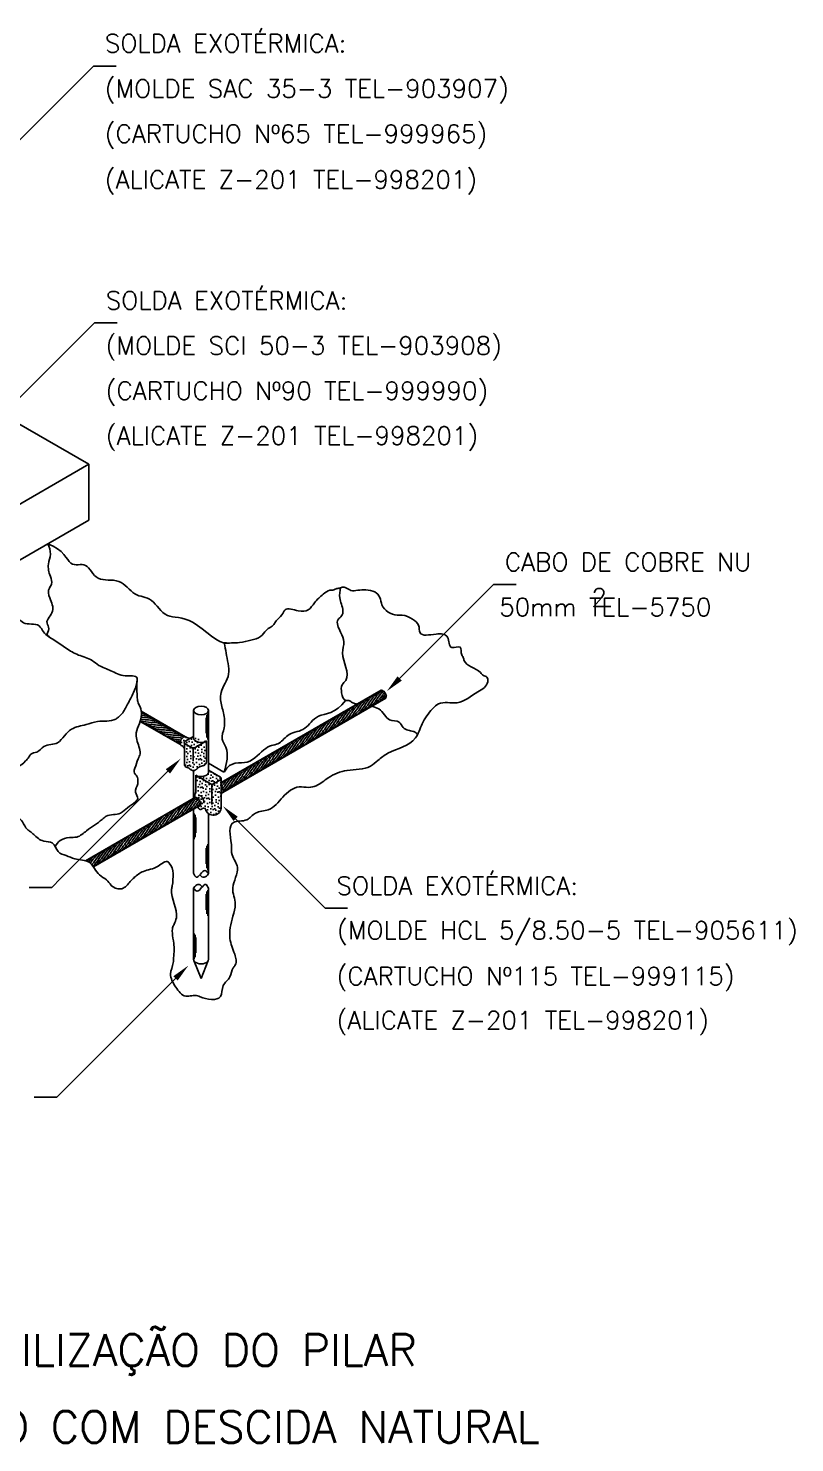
# Model space of a CAD drawing. Header units: millimetres. Extents: x -5512.3 to -5495.6, y -4634.1 to -4617.8.
# Drawn here: x -5504.08 to -5495.6, y -4634.06 to -4618.4 of the extents above; entities that cross this region are included whole.
import ezdxf
from ezdxf.enums import TextEntityAlignment as Align

# ---------------------------------------------------------------- set-up
doc = ezdxf.new("R2010")
doc.units = ezdxf.units.MM
doc.header["$LTSCALE"] = 10
doc.layers.add('Termotécnica', color=7, linetype='Continuous')
doc.styles.add('r140', font='romans.shx')
doc.styles.add('r80', font='romans.shx')

msp = doc.modelspace()

# ---------------------------------------------------------------- hatches: boundary and pattern name
at = {"layer": 'Termotécnica'}
h = msp.add_hatch(dxfattribs=at)
h.set_pattern_fill('STIPPLE', color=2, scale=0.14, angle=30, style=0)
h.set_pattern_definition([(30, (-5511.94362, -4636.17243), (-0.07, 0.1212436), [0, -0.14]), (30, (-5511.90622, -4636.1476), (-0.07, 0.1212436), [0, -0.14]), (30, (-5511.94344, -4636.13353), (-0.07, 0.1212436), [0, -0.14]), (30, (-5511.92797, -4636.09873), (-0.07, 0.1212436), [0, -0.14]), (30, (-5511.96369, -4636.10966), (-0.07, 0.1212436), [0, -0.14]), (30, (-5511.97079, -4636.07496), (-0.07, 0.1212436), [0, -0.14]), (30, (-5512.00037, -4636.06294), (-0.07, 0.1212436), [0, -0.14]), (30, (-5511.96017, -4636.04296), (-0.07, 0.1212436), [0, -0.14]), (30, (-5511.93387, -4636.02131), (-0.07, 0.1212436), [0, -0.14]), (30, (-5511.90252, -4636.04201), (-0.07, 0.1212436), [0, -0.14]), (30, (-5511.87687, -4636.03043), (-0.07, 0.1212436), [0, -0.14]), (30, (-5511.85167, -4636.07408), (-0.07, 0.1212436), [0, -0.14]), (30, (-5511.8651, -4636.10123), (-0.07, 0.1212436), [0, -0.14]), (30, (-5511.90324, -4636.11356), (-0.07, 0.1212436), [0, -0.14]), (30, (-5511.89402, -4636.07913), (-0.07, 0.1212436), [0, -0.14]), (30, (-5511.92844, -4636.06991), (-0.07, 0.1212436), [0, -0.14]), (30, (-5511.83832, -4636.1084), (-0.07, 0.1212436), [0, -0.14])])
edge = h.paths.add_edge_path()
edge.add_arc((-5501.916, -4626.892), 0.0297, 120.2965, 159.1471, ccw=False)
edge.add_ellipse((-5501.961, -4626.821), major_axis=(-0.0274, 0.0474), ratio=0.5774, start_angle=185.404, end_angle=288.8795)
edge.add_line((-5501.944, -4626.791), (-5501.944, -4626.882))
edge = h.paths.add_edge_path()
edge.add_arc((-5502.047, -4626.738), 0.034, 240, 300)
edge.add_line((-5502.03, -4626.767), (-5501.952, -4626.722))
edge.add_arc((-5501.961, -4626.708), 0.017, 300, 360)
edge.add_arc((-5501.961, -4626.708), 0.017, 360, 420)
edge.add_line((-5501.952, -4626.693), (-5502.085, -4626.616))
edge.add_line((-5502.085, -4626.616), (-5502.085, -4626.64))
edge.add_ellipse((-5502.167, -4626.64), major_axis=(-0.0827, 0), ratio=0.5774, start_angle=46.8591, end_angle=180, ccw=False)
edge.add_line((-5502.224, -4626.674), (-5502.064, -4626.767))
edge = h.paths.add_edge_path()
edge.add_arc((-5502.313, -4626.845), 0.0871, -17.9583, 9.999, ccw=False)
edge.add_arc((-5502.141, -4626.931), 0.106, 146.5236, 177.9876)
edge.add_ellipse((-5502.213, -4626.967), major_axis=(-0.0274, 0.0474), ratio=0.5774, start_angle=-197.6337, end_angle=19.2562, ccw=False)
edge.add_line((-5502.195, -4627.017), (-5502.201, -4627.02))
edge.add_arc((-5502.173, -4627.023), 0.0278, 172.859, 310.0622)
edge.add_arc((-5502.138, -4627.057), 0.0213, 27.183, 145.6624, ccw=False)
edge.add_arc((-5502.032, -4627.026), 0.0888, 193.6166, 360.7094)
edge.add_line((-5501.944, -4627.025), (-5501.944, -4626.882))
edge.add_line((-5501.944, -4626.882), (-5501.944, -4626.791))
edge.add_line((-5501.944, -4626.791), (-5501.944, -4626.775))
edge.add_line((-5501.944, -4626.775), (-5501.944, -4626.708))
edge.add_arc((-5501.961, -4626.708), 0.017, 300, 360, ccw=False)
edge.add_line((-5501.952, -4626.722), (-5502.03, -4626.767))
edge.add_arc((-5502.047, -4626.738), 0.034, 240, 300, ccw=False)
edge.add_line((-5502.064, -4626.767), (-5502.224, -4626.674))
edge.add_ellipse((-5502.167, -4626.64), major_axis=(-0.0827, 0), ratio=0.5774, start_angle=43.9042, end_angle=46.8591, ccw=False)
edge.add_line((-5502.227, -4626.673), (-5502.227, -4626.83))
edge = h.paths.add_edge_path()
edge.add_line((-5502.344, -4626.297), (-5502.288, -4626.265))
edge.add_arc((-5502.269, -4626.141), 0.125, 238.1521, 260.9248, ccw=False)
edge.add_ellipse((-5502.361, -4626.296), major_axis=(0.0274, 0.0474), ratio=0.5774, start_angle=2.8835, end_angle=182.1813)
edge.add_arc((-5502.409, -4626.401), 0.0618, 24.0551, 69.0209, ccw=False)
edge.add_line((-5502.352, -4626.376), (-5502.352, -4626.312))
edge.add_arc((-5502.336, -4626.312), 0.017, 120, 180, ccw=False)
edge = h.paths.add_edge_path()
edge.add_line((-5502.25, -4626.262), (-5502.25, -4626.243))
edge.add_line((-5502.25, -4626.243), (-5502.288, -4626.265))
edge.add_line((-5502.288, -4626.265), (-5502.344, -4626.297))
edge.add_arc((-5502.336, -4626.312), 0.017, 120, 180)
edge.add_arc((-5502.336, -4626.312), 0.017, 180, 240)
edge.add_line((-5502.344, -4626.326), (-5502.281, -4626.363))
edge.add_arc((-5502.253, -4626.314), 0.056, 240, 300)
edge.add_line((-5502.225, -4626.363), (-5502.112, -4626.297))
edge.add_ellipse((-5502.167, -4626.262), major_axis=(-0.0827, 0), ratio=0.5774, start_angle=0, end_angle=131.8465, ccw=False)
edge = h.paths.add_edge_path()
edge.add_ellipse((-5502.167, -4626.262), major_axis=(-0.0827, 0), ratio=0.5774, start_angle=131.8465, end_angle=138.1486, ccw=False)
edge.add_line((-5502.112, -4626.297), (-5502.225, -4626.363))
edge.add_arc((-5502.253, -4626.314), 0.056, 240, 300, ccw=False)
edge.add_line((-5502.281, -4626.363), (-5502.344, -4626.326))
edge.add_arc((-5502.336, -4626.312), 0.017, 180, 240, ccw=False)
edge.add_line((-5502.352, -4626.312), (-5502.352, -4626.376))
edge.add_line((-5502.352, -4626.376), (-5502.352, -4626.554))
edge.add_line((-5502.352, -4626.554), (-5502.349, -4626.564))
edge.add_line((-5502.349, -4626.564), (-5502.345, -4626.572))
edge.add_line((-5502.345, -4626.572), (-5502.34, -4626.578))
edge.add_line((-5502.34, -4626.578), (-5502.335, -4626.582))
edge.add_line((-5502.335, -4626.582), (-5502.329, -4626.584))
edge.add_line((-5502.329, -4626.584), (-5502.323, -4626.586))
edge.add_line((-5502.323, -4626.586), (-5502.318, -4626.587))
edge.add_line((-5502.318, -4626.587), (-5502.313, -4626.589))
edge.add_line((-5502.313, -4626.589), (-5502.309, -4626.59))
edge.add_line((-5502.309, -4626.59), (-5502.305, -4626.592))
edge.add_line((-5502.305, -4626.592), (-5502.302, -4626.594))
edge.add_line((-5502.302, -4626.594), (-5502.299, -4626.596))
edge.add_line((-5502.299, -4626.596), (-5502.297, -4626.599))
edge.add_line((-5502.297, -4626.599), (-5502.295, -4626.601))
edge.add_line((-5502.295, -4626.601), (-5502.292, -4626.603))
edge.add_line((-5502.292, -4626.603), (-5502.29, -4626.605))
edge.add_line((-5502.29, -4626.605), (-5502.288, -4626.607))
edge.add_line((-5502.288, -4626.607), (-5502.286, -4626.609))
edge.add_line((-5502.286, -4626.609), (-5502.284, -4626.61))
edge.add_line((-5502.284, -4626.61), (-5502.282, -4626.612))
edge.add_line((-5502.282, -4626.612), (-5502.28, -4626.613))
edge.add_line((-5502.28, -4626.613), (-5502.277, -4626.614))
edge.add_line((-5502.277, -4626.614), (-5502.275, -4626.615))
edge.add_line((-5502.275, -4626.615), (-5502.273, -4626.616))
edge.add_line((-5502.273, -4626.616), (-5502.271, -4626.617))
edge.add_line((-5502.271, -4626.617), (-5502.269, -4626.618))
edge.add_line((-5502.269, -4626.618), (-5502.267, -4626.619))
edge.add_line((-5502.267, -4626.619), (-5502.265, -4626.619))
edge.add_line((-5502.265, -4626.619), (-5502.262, -4626.62))
edge.add_line((-5502.262, -4626.62), (-5502.26, -4626.62))
edge.add_line((-5502.26, -4626.62), (-5502.258, -4626.621))
edge.add_line((-5502.258, -4626.621), (-5502.256, -4626.621))
edge.add_line((-5502.256, -4626.621), (-5502.253, -4626.621))
edge.add_line((-5502.253, -4626.621), (-5502.251, -4626.621))
edge.add_line((-5502.251, -4626.621), (-5502.248, -4626.621))
edge.add_line((-5502.248, -4626.621), (-5502.246, -4626.621))
edge.add_line((-5502.246, -4626.621), (-5502.243, -4626.62))
edge.add_line((-5502.243, -4626.62), (-5502.24, -4626.62))
edge.add_line((-5502.24, -4626.62), (-5502.238, -4626.619))
edge.add_line((-5502.238, -4626.619), (-5502.235, -4626.617))
edge.add_line((-5502.235, -4626.617), (-5502.232, -4626.616))
edge.add_line((-5502.232, -4626.616), (-5502.229, -4626.614))
edge.add_line((-5502.229, -4626.614), (-5502.227, -4626.613))
edge.add_line((-5502.227, -4626.613), (-5502.224, -4626.611))
edge.add_line((-5502.224, -4626.611), (-5502.221, -4626.609))
edge.add_line((-5502.221, -4626.609), (-5502.218, -4626.606))
edge.add_line((-5502.218, -4626.606), (-5502.215, -4626.604))
edge.add_line((-5502.215, -4626.604), (-5502.212, -4626.601))
edge.add_line((-5502.212, -4626.601), (-5502.208, -4626.598))
edge.add_line((-5502.208, -4626.598), (-5502.205, -4626.595))
edge.add_line((-5502.205, -4626.595), (-5502.202, -4626.592))
edge.add_line((-5502.202, -4626.592), (-5502.198, -4626.59))
edge.add_line((-5502.198, -4626.59), (-5502.195, -4626.587))
edge.add_line((-5502.195, -4626.587), (-5502.191, -4626.584))
edge.add_line((-5502.191, -4626.584), (-5502.187, -4626.582))
edge.add_line((-5502.187, -4626.582), (-5502.183, -4626.579))
edge.add_line((-5502.183, -4626.579), (-5502.179, -4626.577))
edge.add_line((-5502.179, -4626.577), (-5502.174, -4626.575))
edge.add_line((-5502.174, -4626.575), (-5502.17, -4626.574))
edge.add_line((-5502.17, -4626.574), (-5502.165, -4626.572))
edge.add_line((-5502.165, -4626.572), (-5502.16, -4626.571))
edge.add_line((-5502.16, -4626.571), (-5502.155, -4626.569))
edge.add_line((-5502.155, -4626.569), (-5502.151, -4626.568))
edge.add_line((-5502.151, -4626.568), (-5502.146, -4626.567))
edge.add_line((-5502.146, -4626.567), (-5502.141, -4626.565))
edge.add_line((-5502.141, -4626.565), (-5502.136, -4626.563))
edge.add_line((-5502.136, -4626.563), (-5502.131, -4626.56))
edge.add_line((-5502.131, -4626.56), (-5502.126, -4626.556))
edge.add_line((-5502.126, -4626.556), (-5502.121, -4626.551))
edge.add_line((-5502.121, -4626.551), (-5502.116, -4626.545))
edge.add_line((-5502.116, -4626.545), (-5502.111, -4626.537))
edge.add_line((-5502.111, -4626.537), (-5502.106, -4626.527))
edge.add_line((-5502.106, -4626.527), (-5502.106, -4626.293))
edge.add_line((-5502.106, -4626.293), (-5502.106, -4626.294))

# ---------------------------------------------------------------- linework, layer by layer
at = {"layer": 'Termotécnica', "color": 2}
for p, q in [((-5503.359, -4618.819), (-5504.728, -4620.188)), ((-5503.359, -4618.819), (-5503.109, -4618.819)), ((-5503.348, -4621.663), (-5503.846, -4622.161)), ((-5503.348, -4621.663), (-5503.098, -4621.663)), ((-5503.846, -4622.161), (-5504.713, -4623.028)), ((-5503.409, -4623.228), (-5504.551, -4622.569)), ((-5504.405, -4623.804), (-5503.409, -4623.228)), ((-5503.409, -4623.228), (-5503.409, -4623.846)), ((-5504.337, -4624.382), (-5503.409, -4623.846)), ((-5498.928, -4624.561), (-5499.102, -4624.734)), ((-5498.928, -4624.561), (-5498.678, -4624.561)), ((-5499.102, -4624.734), (-5499.969, -4625.601)), ((-5501.944, -4626.752), (-5500.174, -4625.73)), ((-5502.25, -4626.262), (-5502.25, -4625.955)), ((-5502.085, -4626.64), (-5502.085, -4625.955)), ((-5501.926, -4626.862), (-5500.122, -4625.82)), ((-5502.396, -4626.334), (-5502.84, -4626.078)), ((-5502.341, -4626.246), (-5502.83, -4625.964)), ((-5502.344, -4626.297), (-5502.25, -4626.243)), ((-5502.352, -4626.312), (-5502.352, -4626.554)), ((-5502.281, -4626.363), (-5502.344, -4626.326)), ((-5502.253, -4626.37), (-5502.253, -4626.516)), ((-5502.225, -4626.363), (-5502.106, -4626.293)), ((-5502.106, -4626.293), (-5502.106, -4626.527)), ((-5501.914, -4626.637), (-5502.085, -4626.538)), ((-5503.719, -4627.814), (-5502.534, -4626.629)), ((-5502.25, -4626.928), (-5502.25, -4626.621)), ((-5502.227, -4626.673), (-5502.227, -4626.83)), ((-5502.064, -4626.767), (-5502.227, -4626.673)), ((-5501.952, -4626.693), (-5502.085, -4626.616)), ((-5502.03, -4626.767), (-5501.952, -4626.722)), ((-5501.944, -4626.775), (-5501.944, -4626.708)), ((-5502.047, -4626.772), (-5502.047, -4626.995)), ((-5501.944, -4626.775), (-5501.944, -4627.025)), ((-5503.446, -4627.619), (-5502.229, -4626.917)), ((-5503.358, -4627.688), (-5502.195, -4627.016)), ((-5502.25, -4627.108), (-5502.25, -4627.048)), ((-5502.25, -4627.759), (-5502.25, -4627.048)), ((-5502.085, -4627.762), (-5502.085, -4627.098)), ((-5500.795, -4628.145), (-5501.785, -4627.156)), ((-5503.821, -4627.917), (-5503.719, -4627.814)), ((-5503.821, -4627.917), (-5504.071, -4627.917)), ((-5502.25, -4628.714), (-5502.25, -4627.921)), ((-5502.085, -4628.714), (-5502.085, -4627.925)), ((-5500.795, -4628.145), (-5500.545, -4628.145)), ((-5502.167, -4628.924), (-5502.247, -4628.726)), ((-5502.167, -4628.924), (-5502.088, -4628.726)), ((-5503.765, -4630.238), (-5502.45, -4628.922)), ((-5503.765, -4630.238), (-5504.015, -4630.238))]:
    msp.add_line(p, q, dxfattribs=at)
at = {"layer": 'Termotécnica', "color": 1}
for p, q in [((-5502.11, -4626.208), (-5502.11, -4626.036)), ((-5502.102, -4626.254), (-5502.102, -4626.008)), ((-5502.093, -4626.277), (-5502.093, -4625.991)), ((-5502.242, -4627.381), (-5502.242, -4627.095)), ((-5502.233, -4627.358), (-5502.233, -4627.112)), ((-5502.225, -4627.312), (-5502.225, -4627.14)), ((-5502.11, -4627.654), (-5502.11, -4627.481)), ((-5502.102, -4627.7), (-5502.102, -4627.454)), ((-5502.093, -4627.723), (-5502.093, -4627.437)), ((-5502.11, -4628.162), (-5502.11, -4627.989)), ((-5502.102, -4628.208), (-5502.102, -4627.962)), ((-5502.093, -4628.231), (-5502.093, -4627.945)), ((-5502.242, -4628.71), (-5502.242, -4628.424)), ((-5502.233, -4628.687), (-5502.233, -4628.441)), ((-5502.225, -4628.641), (-5502.225, -4628.468))]:
    msp.add_line(p, q, dxfattribs=at)
at = {"layer": 'Termotécnica', "color": 2}
for points in [[(-5503.863, -4624.108), (-5503.803, -4624.135), (-5503.755, -4624.165), (-5503.717, -4624.196), (-5503.688, -4624.227), (-5503.664, -4624.257), (-5503.644, -4624.284), (-5503.627, -4624.307), (-5503.609, -4624.324), (-5503.591, -4624.335), (-5503.57, -4624.34), (-5503.549, -4624.342), (-5503.528, -4624.341), (-5503.506, -4624.34), (-5503.485, -4624.34), (-5503.465, -4624.342), (-5503.445, -4624.349), (-5503.428, -4624.36), (-5503.412, -4624.377), (-5503.396, -4624.396), (-5503.38, -4624.417), (-5503.364, -4624.438), (-5503.346, -4624.459), (-5503.327, -4624.477), (-5503.305, -4624.491), (-5503.28, -4624.5), (-5503.253, -4624.506), (-5503.225, -4624.509), (-5503.195, -4624.511), (-5503.165, -4624.512), (-5503.135, -4624.514), (-5503.106, -4624.519), (-5503.078, -4624.526), (-5503.052, -4624.538), (-5503.028, -4624.554), (-5503.006, -4624.572), (-5502.984, -4624.591), (-5502.963, -4624.611), (-5502.942, -4624.63), (-5502.922, -4624.648), (-5502.9, -4624.663), (-5502.878, -4624.675), (-5502.855, -4624.684), (-5502.832, -4624.691), (-5502.808, -4624.698), (-5502.785, -4624.705), (-5502.762, -4624.713), (-5502.739, -4624.724), (-5502.717, -4624.738), (-5502.695, -4624.756), (-5502.674, -4624.777), (-5502.654, -4624.801), (-5502.633, -4624.825), (-5502.611, -4624.848), (-5502.589, -4624.87), (-5502.565, -4624.888), (-5502.54, -4624.903), (-5502.513, -4624.912), (-5502.484, -4624.918), (-5502.453, -4624.922), (-5502.419, -4624.927), (-5502.382, -4624.933), (-5502.343, -4624.943), (-5502.3, -4624.959), (-5502.255, -4624.982), (-5502.206, -4625.014), (-5502.155, -4625.052), (-5502.103, -4625.092), (-5502.053, -4625.131), (-5502.004, -4625.166), (-5501.959, -4625.193), (-5501.92, -4625.208), (-5501.886, -4625.208)], [(-5501.911, -4626.637), (-5501.883, -4626.595), (-5501.853, -4626.566), (-5501.821, -4626.549), (-5501.788, -4626.54), (-5501.754, -4626.536), (-5501.721, -4626.534), (-5501.688, -4626.531), (-5501.656, -4626.526), (-5501.626, -4626.515), (-5501.598, -4626.499), (-5501.571, -4626.48), (-5501.545, -4626.458), (-5501.521, -4626.436), (-5501.497, -4626.413), (-5501.474, -4626.393), (-5501.452, -4626.376), (-5501.431, -4626.362), (-5501.41, -4626.352), (-5501.389, -4626.345), (-5501.37, -4626.339), (-5501.351, -4626.335), (-5501.334, -4626.33), (-5501.317, -4626.325), (-5501.302, -4626.318), (-5501.288, -4626.308), (-5501.275, -4626.297), (-5501.263, -4626.284), (-5501.25, -4626.271), (-5501.237, -4626.257), (-5501.223, -4626.244), (-5501.208, -4626.232), (-5501.191, -4626.221), (-5501.171, -4626.212), (-5501.15, -4626.204), (-5501.128, -4626.197), (-5501.105, -4626.19), (-5501.083, -4626.183), (-5501.06, -4626.175), (-5501.039, -4626.165), (-5501.019, -4626.153), (-5501, -4626.138), (-5500.983, -4626.121), (-5500.967, -4626.102), (-5500.95, -4626.083), (-5500.933, -4626.065), (-5500.913, -4626.047), (-5500.891, -4626.032), (-5500.866, -4626.019), (-5500.837, -4626.009), (-5500.804, -4626), (-5500.768, -4625.99), (-5500.73, -4625.977), (-5500.69, -4625.957), (-5500.649, -4625.93), (-5500.608, -4625.892), (-5500.566, -4625.842)], [(-5502.352, -4626.554), (-5502.349, -4626.564), (-5502.345, -4626.572), (-5502.34, -4626.578), (-5502.335, -4626.582), (-5502.329, -4626.584), (-5502.323, -4626.586), (-5502.318, -4626.587), (-5502.313, -4626.589), (-5502.309, -4626.59), (-5502.305, -4626.592), (-5502.302, -4626.594), (-5502.299, -4626.596), (-5502.297, -4626.599), (-5502.295, -4626.601), (-5502.292, -4626.603), (-5502.29, -4626.605), (-5502.288, -4626.607), (-5502.286, -4626.609), (-5502.284, -4626.61), (-5502.282, -4626.612), (-5502.28, -4626.613), (-5502.277, -4626.614), (-5502.275, -4626.615), (-5502.273, -4626.616), (-5502.271, -4626.617), (-5502.269, -4626.618), (-5502.267, -4626.619), (-5502.265, -4626.619), (-5502.262, -4626.62), (-5502.26, -4626.62), (-5502.258, -4626.621), (-5502.256, -4626.621), (-5502.253, -4626.621), (-5502.251, -4626.621), (-5502.248, -4626.621), (-5502.246, -4626.621), (-5502.243, -4626.62), (-5502.24, -4626.62), (-5502.238, -4626.619), (-5502.235, -4626.617), (-5502.232, -4626.616), (-5502.229, -4626.614), (-5502.227, -4626.613), (-5502.224, -4626.611), (-5502.221, -4626.609), (-5502.218, -4626.606), (-5502.215, -4626.604), (-5502.212, -4626.601), (-5502.208, -4626.598), (-5502.205, -4626.595), (-5502.202, -4626.592), (-5502.198, -4626.59), (-5502.195, -4626.587), (-5502.191, -4626.584), (-5502.187, -4626.582), (-5502.183, -4626.579), (-5502.179, -4626.577), (-5502.174, -4626.575), (-5502.17, -4626.574), (-5502.165, -4626.572), (-5502.16, -4626.571), (-5502.155, -4626.569), (-5502.151, -4626.568), (-5502.146, -4626.567), (-5502.141, -4626.565), (-5502.136, -4626.563), (-5502.131, -4626.56), (-5502.126, -4626.556), (-5502.121, -4626.551), (-5502.116, -4626.545), (-5502.111, -4626.537), (-5502.106, -4626.527)], [(-5502.085, -4627.762), (-5502.097, -4627.778), (-5502.109, -4627.791), (-5502.121, -4627.798), (-5502.133, -4627.802), (-5502.145, -4627.802), (-5502.157, -4627.797), (-5502.169, -4627.788), (-5502.18, -4627.775)], [(-5502.25, -4627.922), (-5502.238, -4627.905), (-5502.226, -4627.893), (-5502.214, -4627.885), (-5502.202, -4627.882), (-5502.19, -4627.882), (-5502.178, -4627.887), (-5502.166, -4627.896), (-5502.155, -4627.909)]]:
    msp.add_lwpolyline(points, dxfattribs=at)
at = {"layer": 'Termotécnica', "color": 1}
for centre, radius, start, end in [((-5499.897, -4626.242), 0.596, 132.6958, 147.3042), ((-5499.849, -4626.214), 0.596, 132.6958, 147.3042), ((-5499.8, -4626.186), 0.596, 132.6958, 147.3042), ((-5500.565, -4625.527), 0.481, 308.4803, 328.2103), ((-5499.989, -4625.983), 0.302, 124.6217, 150.8668), ((-5500.404, -4625.618), 0.317, 305.9242, 330.4725), ((-5499.846, -4626.045), 0.43, 134.6375, 146.6113), ((-5500.23, -4625.743), 0.12, 300.515, 336.0679), ((-5499.986, -4625.898), 0.207, 137.0046, 145.2876), ((-5500.14, -4626.382), 0.596, 132.6958, 147.3042), ((-5500.092, -4626.354), 0.596, 132.6958, 147.3042), ((-5500.857, -4625.695), 0.481, 308.4803, 328.2103), ((-5500.043, -4626.326), 0.596, 132.6958, 147.3042), ((-5500.808, -4625.667), 0.481, 308.4803, 328.2103), ((-5499.995, -4626.298), 0.596, 132.6958, 147.3042), ((-5500.759, -4625.639), 0.481, 308.4803, 328.2103), ((-5499.946, -4626.27), 0.596, 132.6958, 147.3042), ((-5500.711, -4625.611), 0.481, 308.4803, 328.2103), ((-5500.662, -4625.583), 0.481, 308.4803, 328.2103), ((-5500.614, -4625.555), 0.481, 308.4803, 328.2103), ((-5500.229, -4625.757), 0.12, 326.0714, 336.0679), ((-5502.692, -4625.492), 0.596, 255.8288, 267.3042), ((-5502.741, -4625.463), 0.596, 261.0198, 267.3042), ((-5502.978, -4626.428), 0.481, 68.4803, 72.0198), ((-5502.789, -4625.435), 0.596, 266.0372, 267.3042), ((-5502.881, -4626.484), 0.481, 68.4803, 83.8045), ((-5502.929, -4626.456), 0.481, 68.4803, 77.8666), ((-5502.644, -4625.52), 0.596, 252.6958, 267.3042), ((-5502.832, -4626.512), 0.481, 68.4803, 88.2103), ((-5502.595, -4625.548), 0.596, 252.6958, 267.3042), ((-5502.784, -4626.54), 0.481, 68.4803, 88.2103), ((-5502.735, -4626.568), 0.481, 68.4803, 88.2103), ((-5502.687, -4626.596), 0.481, 68.4803, 88.2103), ((-5500.432, -4626.55), 0.596, 132.6958, 147.3042), ((-5500.383, -4626.522), 0.596, 132.6958, 147.3042), ((-5501.148, -4625.863), 0.481, 308.4803, 328.2103), ((-5500.335, -4626.494), 0.596, 132.6958, 147.3042), ((-5501.099, -4625.835), 0.481, 308.4803, 328.2103), ((-5500.286, -4626.466), 0.596, 132.6958, 147.3042), ((-5501.051, -4625.807), 0.481, 308.4803, 328.2103), ((-5500.237, -4626.438), 0.596, 132.6958, 147.3042), ((-5501.002, -4625.779), 0.481, 308.4803, 328.2103), ((-5500.189, -4626.41), 0.596, 132.6958, 147.3042), ((-5500.954, -4625.751), 0.481, 308.4803, 328.2103), ((-5500.905, -4625.723), 0.481, 308.4803, 328.2103), ((-5502.546, -4625.576), 0.596, 252.6958, 267.3042), ((-5502.498, -4625.604), 0.596, 252.6958, 267.3042), ((-5502.449, -4625.632), 0.596, 252.6958, 267.3042), ((-5502.638, -4626.624), 0.481, 68.4803, 88.2103), ((-5502.401, -4625.66), 0.596, 252.6958, 267.3042), ((-5502.589, -4626.652), 0.481, 68.4803, 88.2103), ((-5502.352, -4625.688), 0.596, 252.6958, 266.4389), ((-5502.541, -4626.68), 0.481, 68.4803, 88.2103), ((-5502.492, -4626.708), 0.481, 73.2065, 88.2103), ((-5502.444, -4626.736), 0.481, 81.3874, 88.2103), ((-5500.674, -4626.691), 0.596, 132.6958, 147.3042), ((-5500.626, -4626.663), 0.596, 132.6958, 147.3042), ((-5501.391, -4626.003), 0.481, 308.4803, 328.2103), ((-5500.577, -4626.635), 0.596, 132.6958, 147.3042), ((-5501.342, -4625.975), 0.481, 308.4803, 328.2103), ((-5500.529, -4626.607), 0.596, 132.6958, 147.3042), ((-5501.294, -4625.947), 0.481, 308.4803, 328.2103), ((-5500.48, -4626.579), 0.596, 132.6958, 147.3042), ((-5501.245, -4625.919), 0.481, 308.4803, 328.2103), ((-5501.196, -4625.891), 0.481, 308.4803, 328.2103), ((-5502.304, -4625.716), 0.596, 252.6958, 260.896), ((-5502.255, -4625.744), 0.596, 252.6958, 256.0267), ((-5500.966, -4626.859), 0.596, 132.6958, 147.3042), ((-5500.917, -4626.831), 0.596, 132.6958, 147.3042), ((-5501.682, -4626.171), 0.481, 308.4803, 328.2103), ((-5500.869, -4626.803), 0.596, 132.6958, 147.3042), ((-5501.633, -4626.143), 0.481, 308.4803, 328.2103), ((-5500.82, -4626.775), 0.596, 132.6958, 147.3042), ((-5501.585, -4626.115), 0.481, 308.4803, 328.2103), ((-5500.772, -4626.747), 0.596, 132.6958, 147.3042), ((-5501.536, -4626.087), 0.481, 308.4803, 328.2103), ((-5500.723, -4626.719), 0.596, 132.6958, 147.3042), ((-5501.488, -4626.059), 0.481, 308.4803, 328.2103), ((-5501.439, -4626.031), 0.481, 308.4803, 328.2103), ((-5501.209, -4626.999), 0.596, 132.6958, 147.3042), ((-5501.16, -4626.971), 0.596, 132.6958, 147.3042), ((-5501.925, -4626.311), 0.481, 308.4803, 328.2103), ((-5501.111, -4626.943), 0.596, 132.6958, 147.3042), ((-5501.876, -4626.283), 0.481, 308.4803, 328.2103), ((-5501.063, -4626.915), 0.596, 132.6958, 147.3042), ((-5501.828, -4626.255), 0.481, 308.4803, 328.2103), ((-5501.014, -4626.887), 0.596, 132.6958, 147.3042), ((-5501.779, -4626.227), 0.481, 308.4803, 328.2103), ((-5501.731, -4626.199), 0.481, 308.4803, 328.2103), ((-5501.5, -4627.167), 0.596, 132.6958, 138.0791), ((-5501.451, -4627.139), 0.596, 132.6958, 144.8932), ((-5502.216, -4626.48), 0.481, 308.4803, 328.2103), ((-5501.403, -4627.111), 0.596, 132.6958, 147.3042), ((-5502.168, -4626.452), 0.481, 308.4803, 328.2103), ((-5501.354, -4627.083), 0.596, 132.6958, 147.3042), ((-5502.119, -4626.424), 0.481, 308.4803, 328.2103), ((-5501.306, -4627.055), 0.596, 132.6958, 147.3042), ((-5502.071, -4626.396), 0.481, 308.4803, 328.2103), ((-5501.257, -4627.027), 0.596, 132.6958, 147.3042), ((-5502.022, -4626.368), 0.481, 308.4803, 328.2103), ((-5501.973, -4626.34), 0.481, 308.4803, 328.2103), ((-5502.313, -4626.536), 0.481, 323.633, 328.2103), ((-5502.265, -4626.508), 0.481, 315.469, 328.2103), ((-5502.066, -4627.494), 0.596, 132.6958, 147.3042), ((-5502.018, -4627.466), 0.596, 132.6958, 147.3042), ((-5501.969, -4627.438), 0.596, 132.6958, 147.3042), ((-5502.734, -4626.779), 0.481, 308.4803, 328.2103), ((-5501.921, -4627.41), 0.596, 132.6958, 147.3042), ((-5502.686, -4626.751), 0.481, 308.4803, 328.2103), ((-5501.872, -4627.382), 0.596, 132.6958, 147.3042), ((-5502.637, -4626.723), 0.481, 308.4803, 328.2103), ((-5501.824, -4627.354), 0.596, 132.8076, 147.3042), ((-5502.589, -4626.695), 0.481, 308.4803, 327.3431), ((-5501.775, -4627.326), 0.596, 137.2842, 147.3042), ((-5502.54, -4626.667), 0.481, 308.4803, 319.4103), ((-5501.727, -4627.298), 0.596, 142.321, 147.3042), ((-5502.309, -4627.635), 0.596, 132.6958, 147.3042), ((-5502.261, -4627.606), 0.596, 132.6958, 147.3042), ((-5503.026, -4626.947), 0.481, 308.4803, 328.2103), ((-5502.212, -4627.578), 0.596, 132.6958, 147.3042), ((-5502.977, -4626.919), 0.481, 308.4803, 328.2103), ((-5502.164, -4627.55), 0.596, 132.6958, 147.3042), ((-5502.928, -4626.891), 0.481, 308.4803, 328.2103), ((-5502.115, -4627.522), 0.596, 132.6958, 147.3042), ((-5502.88, -4626.863), 0.481, 308.4803, 328.2103), ((-5502.831, -4626.835), 0.481, 308.4803, 328.2103), ((-5502.783, -4626.807), 0.481, 308.4803, 328.2103), ((-5502.601, -4627.803), 0.596, 132.6958, 147.3042), ((-5502.552, -4627.775), 0.596, 132.6958, 147.3042), ((-5503.317, -4627.115), 0.481, 308.4803, 328.2103), ((-5502.503, -4627.747), 0.596, 132.6958, 147.3042), ((-5503.268, -4627.087), 0.481, 308.4803, 328.2103), ((-5502.455, -4627.719), 0.596, 132.6958, 147.3042), ((-5503.22, -4627.059), 0.481, 308.4803, 328.2103), ((-5502.406, -4627.691), 0.596, 132.6958, 147.3042), ((-5503.171, -4627.031), 0.481, 308.4803, 328.2103), ((-5502.358, -4627.663), 0.596, 132.6958, 147.3042), ((-5503.123, -4627.003), 0.481, 308.4803, 328.2103), ((-5503.074, -4626.975), 0.481, 308.4803, 328.2103), ((-5502.843, -4627.943), 0.596, 132.6958, 147.3042), ((-5502.795, -4627.915), 0.596, 132.6958, 147.3042), ((-5503.56, -4627.255), 0.481, 308.4803, 328.2103), ((-5502.746, -4627.887), 0.596, 132.6958, 147.3042), ((-5503.511, -4627.227), 0.481, 308.4803, 328.2103), ((-5502.698, -4627.859), 0.596, 132.6958, 147.3042), ((-5503.463, -4627.199), 0.481, 308.4803, 328.2103), ((-5502.649, -4627.831), 0.596, 132.6958, 147.3042), ((-5503.414, -4627.171), 0.481, 308.4803, 328.2103), ((-5503.365, -4627.143), 0.481, 308.4803, 328.2103), ((-5502.989, -4628.027), 0.596, 132.6958, 137.5825), ((-5502.941, -4627.999), 0.596, 132.6958, 142.1895), ((-5502.892, -4627.971), 0.596, 132.6958, 147.3042), ((-5503.754, -4627.368), 0.481, 321.893, 328.2103), ((-5503.705, -4627.339), 0.481, 315.1413, 328.2103), ((-5503.657, -4627.311), 0.481, 308.4803, 328.2103), ((-5503.608, -4627.283), 0.481, 308.4803, 328.2103)]:
    msp.add_arc(centre, radius, start, end, dxfattribs=at)
at = {"layer": 'Termotécnica', "color": 2}
for centre, radius, start, end in [((-5502.269, -4626.141), 0.125, 238.1521, 260.9248), ((-5502.409, -4626.401), 0.0618, 24.0551, 69.0209), ((-5502.336, -4626.312), 0.017, 120, 240), ((-5502.253, -4626.314), 0.056, 240, 300), ((-5501.961, -4626.708), 0.017, 300, 60), ((-5502.141, -4626.931), 0.106, 146.5236, 177.9876), ((-5502.313, -4626.845), 0.0871, 342.0417, 9.999), ((-5502.047, -4626.738), 0.034, 240, 300), ((-5501.916, -4626.892), 0.0297, 120.2965, 159.1471), ((-5502.173, -4627.023), 0.0278, 172.0911, 310.0622), ((-5502.138, -4627.057), 0.0213, 27.183, 145.6624), ((-5502.032, -4627.026), 0.0888, 193.6166, 0.7094)]:
    msp.add_arc(centre, radius, start, end, dxfattribs=at)
for centre, major_axis, ratio, start_param, end_param in [((-5500.169, -4625.739), (-0.0052, 0.00901), 0.509483, 4.692989, 6.283185), ((-5500.156, -4625.743), (-0.0052, 0.00901), 0.509483, 4.628823, 6.283185), ((-5500.143, -4625.748), (-0.0052, 0.00901), 0.509483, 3.141593, 6.283185), ((-5500.133, -4625.765), (-0.00509, 0.00891), 0.512264, 3.141593, 6.283185), ((-5500.122, -4625.783), (-0.00509, 0.00877), 0.525888, 2.655075, 6.283185), ((-5500.125, -4625.797), (-0.0052, 0.00901), 0.509483, 3.262738, 4.839163), ((-5500.127, -4625.811), (-0.0052, 0.00901), 0.509483, 3.141593, 4.494178), ((-5502.361, -4626.296), (0.0274, 0.0474), 0.5774, 0.050327, 3.179664), ((-5502.167, -4626.262), (-0.0827, 0), 0.5774, 0, 2.411794), ((-5502.167, -4626.64), (-0.0827, 0), 0.5774, 0.765925, 3.141593), ((-5502.176, -4626.945), (-0.0274, 0.0474), 0.5774, 3.532674, 6.110033), ((-5501.961, -4626.821), (-0.0274, 0.0474), 0.5774, 3.235909, 5.044874), ((-5502.213, -4626.967), (-0.0274, 0.0474), 0.5774, 2.823996, 6.61927), ((-5502.167, -4628.714), (-0.0827, 0), 0.5774, 0, 3.141593)]:
    msp.add_ellipse(centre, major_axis=major_axis, ratio=ratio, start_param=start_param, end_param=end_param, dxfattribs=at)
msp.add_ellipse((-5502.167, -4625.955), major_axis=(-0.0827, 0), ratio=0.5774, dxfattribs=at)
for points in [[(-5503.863, -4624.108), (-5503.836, -4624.226), (-5503.858, -4624.334), (-5503.836, -4624.47), (-5503.822, -4624.556), (-5503.847, -4624.599), (-5503.843, -4624.709), (-5503.811, -4624.856), (-5503.873, -4624.988), (-5503.853, -4625.05), (-5503.868, -4625.123), (-5503.84, -4625.142)], [(-5504.75, -4624.624), (-5504.477, -4624.728), (-5504.401, -4624.81), (-5504.236, -4624.882), (-5504.135, -4624.984), (-5503.961, -4625.018), (-5503.911, -4625.086), (-5503.792, -4625.177), (-5503.662, -4625.267), (-5503.525, -4625.341), (-5503.374, -4625.402), (-5503.298, -4625.456), (-5503.166, -4625.515), (-5503.008, -4625.571), (-5502.875, -4625.597), (-5502.878, -4625.647), (-5502.914, -4625.755), (-5502.981, -4625.887), (-5503.044, -4625.992), (-5503.081, -4626.028), (-5503.112, -4626.05), (-5503.313, -4626.078), (-5503.441, -4626.111), (-5503.601, -4626.163), (-5503.68, -4626.236), (-5503.755, -4626.312), (-5503.907, -4626.354), (-5503.987, -4626.416), (-5504.053, -4626.44), (-5504.075, -4626.473), (-5504.11, -4626.514), (-5504.202, -4626.584), (-5504.327, -4626.637), (-5504.444, -4626.72), (-5504.606, -4626.764), (-5504.619, -4626.797), (-5504.626, -4626.867), (-5504.577, -4626.942), (-5504.564, -4626.983), (-5504.398, -4627.025), (-5504.334, -4627.073), (-5504.24, -4627.108), (-5504.146, -4627.187), (-5504.09, -4627.273), (-5504.058, -4627.297), (-5504.02, -4627.33), (-5503.909, -4627.402), (-5503.814, -4627.422), (-5503.748, -4627.519), (-5503.661, -4627.562), (-5503.566, -4627.597), (-5503.406, -4627.637), (-5503.292, -4627.777), (-5503.215, -4627.83), (-5503.161, -4627.892), (-5503.1, -4627.928), (-5503.043, -4627.929), (-5502.952, -4627.851), (-5502.906, -4627.806)], [(-5501.829, -4627.441), (-5501.808, -4627.195), (-5501.661, -4627.165), (-5501.564, -4627.091), (-5501.423, -4627.055), (-5501.262, -4626.914), (-5501.082, -4626.802), (-5500.975, -4626.807), (-5500.894, -4626.789), (-5500.759, -4626.702), (-5500.551, -4626.619), (-5500.291, -4626.572), (-5500.21, -4626.508), (-5500.098, -4626.43), (-5499.794, -4626.26), (-5499.719, -4626.103), (-5499.605, -4625.937), (-5499.538, -4625.882), (-5499.333, -4625.87), (-5499.105, -4625.75), (-5499.029, -4625.7), (-5498.994, -4625.638), (-5499.004, -4625.586), (-5499.041, -4625.568), (-5499.073, -4625.536), (-5499.257, -4625.397), (-5499.269, -4625.359), (-5499.282, -4625.34), (-5499.298, -4625.255), (-5499.392, -4625.259), (-5499.439, -4625.145), (-5499.566, -4625.109), (-5499.743, -4625.094), (-5499.759, -4625.011), (-5499.826, -4624.944), (-5499.94, -4624.9), (-5499.995, -4624.9), (-5500.165, -4624.786), (-5500.188, -4624.703), (-5500.243, -4624.643), (-5500.342, -4624.621), (-5500.433, -4624.624), (-5500.508, -4624.626), (-5500.563, -4624.597), (-5500.606, -4624.591), (-5500.622, -4624.597), (-5500.665, -4624.606), (-5500.697, -4624.619), (-5500.74, -4624.624), (-5500.815, -4624.668), (-5500.91, -4624.762), (-5500.981, -4624.841), (-5501.091, -4624.853), (-5501.237, -4624.841), (-5501.273, -4624.897), (-5501.336, -4624.963), (-5501.363, -4625.003), (-5501.444, -4625.065), (-5501.509, -4625.137), (-5501.615, -4625.176), (-5501.742, -4625.204), (-5501.832, -4625.208), (-5501.911, -4625.212)], [(-5500.622, -4624.594), (-5500.632, -4624.709), (-5500.597, -4624.85), (-5500.611, -4624.909), (-5500.649, -4624.947), (-5500.622, -4625.089), (-5500.587, -4625.194), (-5500.601, -4625.318), (-5500.566, -4625.622), (-5500.604, -4625.671), (-5500.611, -4625.761), (-5500.566, -4625.844), (-5500.522, -4625.849), (-5500.495, -4625.867), (-5500.476, -4625.876), (-5500.442, -4625.884)], [(-5501.911, -4625.208), (-5501.869, -4625.434), (-5501.862, -4625.554), (-5501.945, -4625.756), (-5501.951, -4625.838), (-5501.919, -4625.983), (-5501.913, -4626.147), (-5501.932, -4626.273), (-5501.894, -4626.361), (-5501.911, -4626.637)], [(-5502.877, -4625.631), (-5502.873, -4625.816), (-5502.863, -4625.871), (-5502.843, -4625.916), (-5502.828, -4626.001), (-5502.848, -4626.098), (-5502.885, -4626.204), (-5502.855, -4626.355), (-5502.843, -4626.434), (-5502.863, -4626.491), (-5502.9, -4626.595), (-5502.908, -4626.636), (-5502.878, -4626.682), (-5502.868, -4626.747), (-5502.868, -4626.767), (-5502.894, -4626.86), (-5502.868, -4626.932), (-5502.893, -4626.967), (-5502.983, -4627.032), (-5503.058, -4627.092), (-5503.218, -4627.127), (-5503.263, -4627.162), (-5503.434, -4627.287), (-5503.544, -4627.357), (-5503.624, -4627.362), (-5503.729, -4627.397), (-5503.784, -4627.46)], [(-5500.276, -4625.909), (-5500.201, -4625.938), (-5500.135, -4626.005), (-5500.082, -4626.059), (-5499.974, -4626.083), (-5499.93, -4626.144), (-5499.875, -4626.174), (-5499.82, -4626.187), (-5499.789, -4626.202), (-5499.77, -4626.22)], [(-5502.486, -4627.895), (-5502.494, -4627.936), (-5502.441, -4628.253), (-5502.465, -4628.321), (-5502.483, -4628.364), (-5502.485, -4628.418), (-5502.47, -4628.535), (-5502.465, -4628.608), (-5502.472, -4628.694), (-5502.475, -4628.749), (-5502.505, -4628.874), (-5502.448, -4629.018), (-5502.336, -4629.119), (-5502.205, -4629.114), (-5502.178, -4629.125), (-5501.952, -4629.123), (-5501.921, -4629.003), (-5501.848, -4628.906), (-5501.812, -4628.805), (-5501.788, -4628.774), (-5501.795, -4628.656), (-5501.847, -4628.482), (-5501.815, -4628.234), (-5501.788, -4628.102), (-5501.817, -4627.921), (-5501.764, -4627.692), (-5501.823, -4627.555), (-5501.829, -4627.44)], [(-5502.911, -4627.806), (-5502.806, -4627.737), (-5502.643, -4627.68), (-5502.529, -4627.635), (-5502.519, -4627.645), (-5502.486, -4627.898)], [(-5502.25, -4627.759), (-5502.22, -4627.801), (-5502.124, -4627.729), (-5502.085, -4627.762)], [(-5502.085, -4627.925), (-5502.115, -4627.883), (-5502.211, -4627.955), (-5502.25, -4627.922)]]:
    msp.add_spline(points, degree=3, dxfattribs=at)
for points in [[(-5499.945, -4625.625), (-5499.992, -4625.577), (-5500.111, -4625.742)], [(-5502.558, -4626.606), (-5502.51, -4626.653), (-5502.392, -4626.488)], [(-5501.808, -4627.179), (-5501.761, -4627.132), (-5501.926, -4627.014)], [(-5502.426, -4628.945), (-5502.473, -4628.898), (-5502.308, -4628.78)]]:
    msp.add_solid(points, dxfattribs=at)

# ---------------------------------------------------------------- texts
at = {"layer": 'Termotécnica', "color": 2, "style": 'r80'}
for s, p in [('SOLDA EXOTÉRMICA: ', (-5503.232, -4618.567)), ('(MOLDE SAC 35-3 TEL-903907) ', (-5503.233, -4619.067)), ('(CARTUCHO Nº65 TEL-999965)', (-5503.233, -4619.568)), ('(ALICATE Z-201 TEL-998201)', (-5503.233, -4620.076)), ('SOLDA EXOTÉRMICA: ', (-5503.222, -4621.414)), ('(MOLDE SCI 50-3 TEL-903908) ', (-5503.224, -4621.914)), ('(CARTUCHO Nº90 TEL-999990) ', (-5503.223, -4622.414)), ('(ALICATE Z-201 TEL-998201)', (-5503.221, -4622.912)), ('CABO DE COBRE NU ', (-5498.803, -4624.311)), ('2', (-5497.845, -4624.703)), (' 50mm TEL-5750', (-5499.003, -4624.81)), ('SOLDA EXOTÉRMICA: ', (-5500.668, -4627.896)), ('(MOLDE HCL 5/8.50-5 TEL-905611) ', (-5500.661, -4628.389)), ('(CARTUCHO Nº115 TEL-999115) ', (-5500.667, -4628.897)), ('(ALICATE Z-201 TEL-998201)', (-5500.667, -4629.386))]:
    msp.add_text(s, height=0.2, dxfattribs=at).set_placement(p, align=Align.MIDDLE_LEFT)
at = {"layer": 'Termotécnica', "color": 5, "style": 'r140'}
for s, p in [(' UTILIZAÇÃO DO PILAR', (-5502.374, -4633.319)), (' METÁLICO COM DESCIDA NATURAL', (-5502.451, -4634.17))]:
    msp.add_text(s, height=0.35, dxfattribs=at).set_placement(p, align=Align.BOTTOM_CENTER)

doc.saveas('drawing.dxf')
